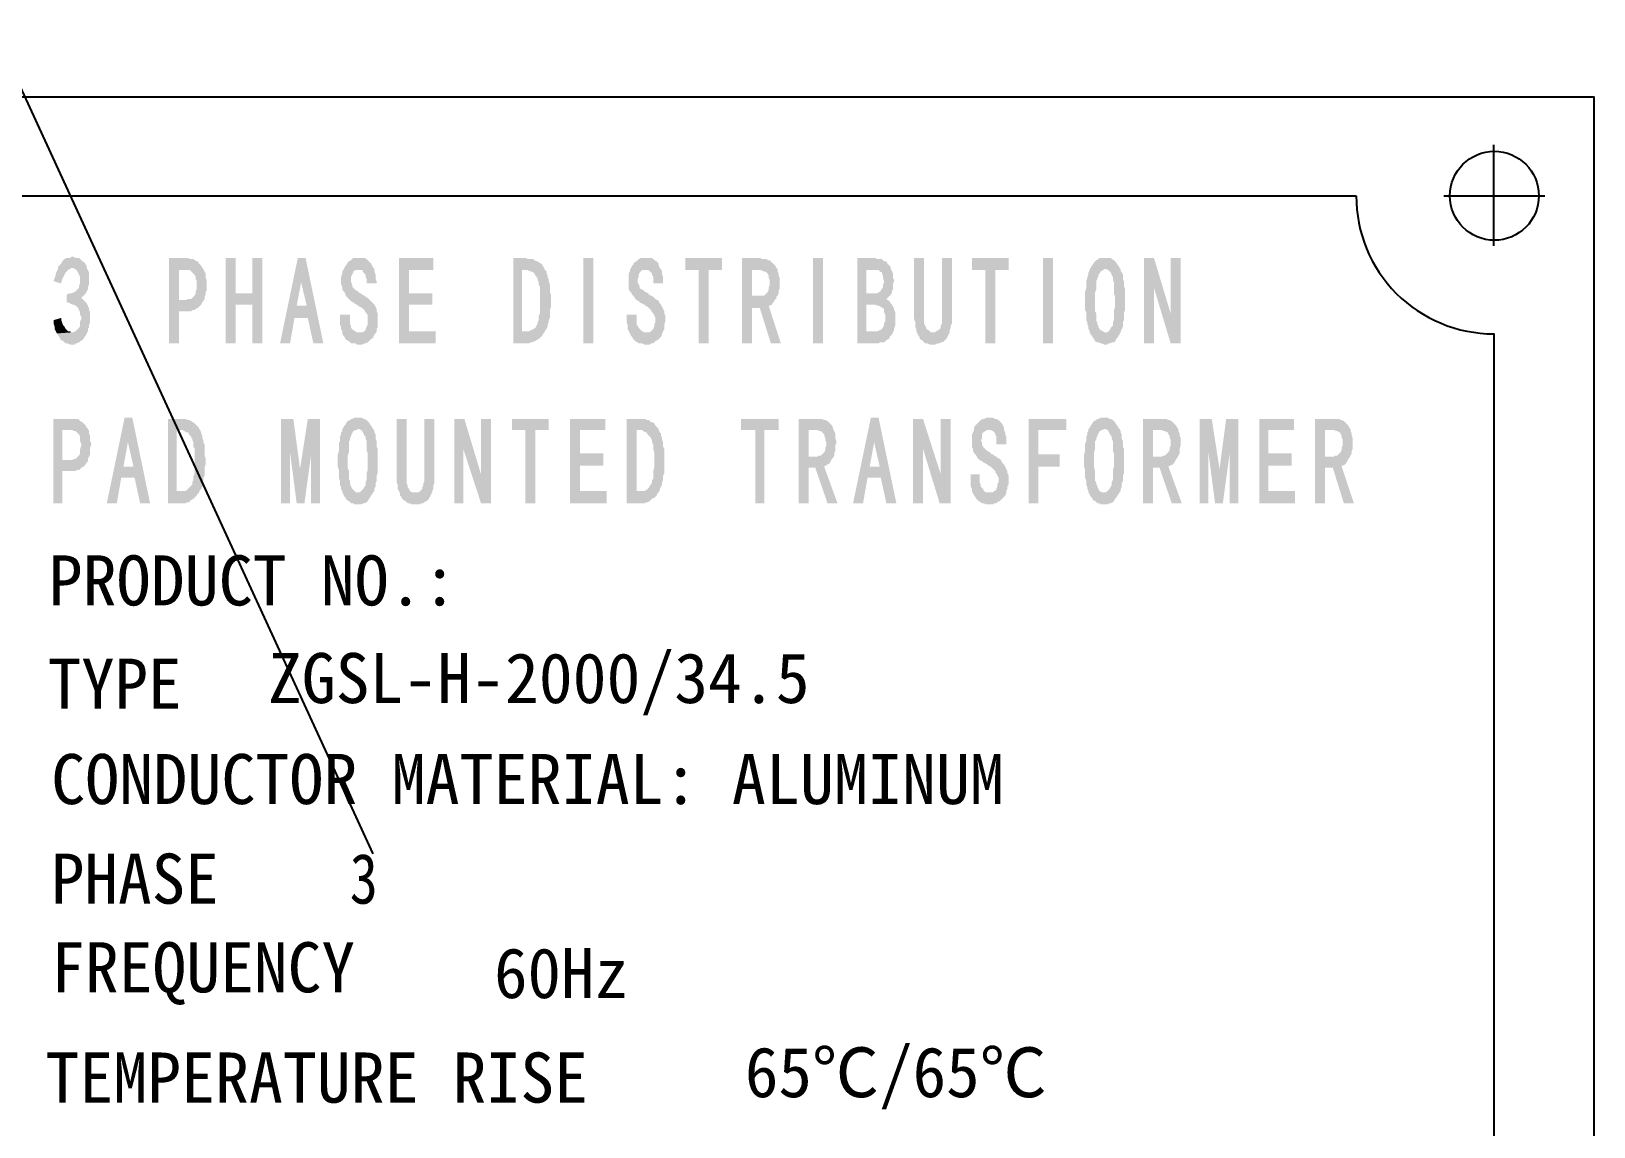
# Model space of a CAD drawing. Header units: inches. Extents: x 198356 to 209798, y -190593 to -183267.
# Drawn here: x 201103.9 to 201182.9, y -184385.1 to -184329.7 of the extents above; entities that cross this region are included whole.
import ezdxf

# ---------------------------------------------------------------- set-up
doc = ezdxf.new("R2010")
doc.units = ezdxf.units.IN
doc.header["$LTSCALE"] = 13
doc.linetypes.add('CENTER', pattern=[50.8, 31.75, -6.35, 6.35, -6.35])
doc.layers.get('0').update_dxf_attribs({"color": 1, "linetype": 'CENTER'})
for name, color, linetype in [('2', 3, 'Continuous'), ('7标注层', 4, 'Continuous'), ('PDF_Geometry', 7, 'Continuous')]:
    doc.layers.add(name, color=color, linetype=linetype)
doc.styles.add('PDF FangSong', font='simfang.ttf')

msp = doc.modelspace()

# ---------------------------------------------------------------- hatches: boundary and pattern name
at = {"layer": '2', "linetype": 'Continuous', "transparency": 33554559}
for points in [[(201105.921, -184341.073), (201105.865, -184341.13), (201105.753, -184341.13), (201105.697, -184341.13), (201105.584, -184341.186), (201105.528, -184341.242), (201105.472, -184341.298), (201105.416, -184341.41), (201105.36, -184341.467), (201105.303, -184341.523), (201105.247, -184341.579), (201105.247, -184341.691), (201105.191, -184341.804), (201105.135, -184341.916), (201105.135, -184342.028), (201105.079, -184342.141), (201105.023, -184342.309), (201105.416, -184342.421), (201105.416, -184342.365), (201105.472, -184342.197), (201105.528, -184342.084), (201105.584, -184341.972), (201105.64, -184341.86), (201105.697, -184341.804), (201105.753, -184341.747), (201105.809, -184341.691), (201105.865, -184341.691), (201105.921, -184341.635), (201106.708, -184341.635), (201106.708, -184341.523), (201106.651, -184341.467), (201106.595, -184341.354), (201106.483, -184341.298), (201106.427, -184341.242), (201106.371, -184341.186), (201106.314, -184341.13), (201106.202, -184341.13), (201106.146, -184341.13), (201106.034, -184341.073)], [(201106.707, -184341.635), (201105.921, -184341.635), (201106.033, -184341.635), (201106.09, -184341.691), (201106.202, -184341.747), (201106.258, -184341.86), (201106.314, -184341.972), (201106.37, -184342.084), (201106.37, -184342.197), (201106.37, -184342.309), (201106.37, -184342.421), (201106.314, -184342.534), (201106.314, -184342.646), (201106.258, -184342.702), (201106.202, -184342.758), (201106.146, -184342.815), (201106.09, -184342.871), (201106.033, -184342.871), (201105.921, -184342.927), (201105.809, -184342.927), (201105.696, -184342.983), (201105.696, -184343.376), (201105.753, -184343.376), (201105.865, -184343.432), (201105.977, -184343.489), (201106.033, -184343.489), (201106.146, -184343.545), (201106.202, -184343.601), (201106.258, -184343.657), (201106.314, -184343.769), (201106.37, -184343.882), (201106.37, -184343.994), (201106.427, -184344.106), (201106.427, -184344.219), (201106.37, -184344.331), (201106.37, -184344.443), (201106.37, -184344.556), (201106.314, -184344.668), (201106.258, -184344.724), (201106.202, -184344.78), (201106.146, -184344.837), (201106.033, -184344.893), (201105.977, -184344.893), (201105.191, -184344.949), (201105.247, -184345.005), (201105.303, -184345.117), (201105.359, -184345.174), (201105.359, -184345.23), (201105.416, -184345.286), (201105.528, -184345.342), (201105.584, -184345.398), (201105.64, -184345.454), (201105.753, -184345.454), (201105.865, -184345.511), (201105.921, -184345.511), (201105.977, -184345.511), (201106.09, -184345.511), (201106.146, -184345.454), (201106.202, -184345.454), (201106.314, -184345.398), (201106.37, -184345.342), (201106.483, -184345.286), (201106.539, -184345.23), (201106.595, -184345.117), (201106.651, -184345.061), (201106.707, -184344.949), (201106.764, -184344.837), (201106.764, -184344.724), (201106.82, -184344.612), (201106.82, -184344.5), (201106.876, -184344.387), (201106.876, -184344.275), (201106.876, -184344.163), (201106.876, -184343.994), (201106.876, -184343.882), (201106.82, -184343.769), (201106.82, -184343.657), (201106.764, -184343.601), (201106.764, -184343.545), (201106.707, -184343.432), (201106.595, -184343.32), (201106.539, -184343.264), (201106.483, -184343.208), (201106.427, -184343.152), (201106.539, -184343.039), (201106.595, -184342.983), (201106.651, -184342.927), (201106.707, -184342.815), (201106.764, -184342.702), (201106.764, -184342.59), (201106.82, -184342.478), (201106.82, -184342.365), (201106.82, -184342.253), (201106.82, -184342.084), (201106.82, -184341.972), (201106.82, -184341.86), (201106.764, -184341.747)], [(201111.819, -184341.13), (201110.864, -184341.13), (201110.864, -184345.454), (201111.369, -184345.454), (201111.369, -184343.826), (201111.819, -184343.826), (201111.875, -184343.826), (201111.987, -184343.826), (201112.043, -184343.769), (201112.156, -184343.769), (201112.212, -184343.713), (201112.324, -184343.657), (201112.38, -184343.601), (201112.437, -184343.545), (201112.493, -184343.489), (201112.549, -184343.376), (201112.605, -184343.32), (201111.369, -184343.264), (201111.369, -184341.747), (201111.706, -184341.747), (201112.605, -184341.691), (201112.549, -184341.635), (201112.493, -184341.523), (201112.437, -184341.467), (201112.38, -184341.41), (201112.324, -184341.298), (201112.268, -184341.298), (201112.156, -184341.242), (201112.1, -184341.186), (201111.987, -184341.186), (201111.931, -184341.186)], [(201112.605, -184341.691), (201111.706, -184341.747), (201111.819, -184341.747), (201111.931, -184341.747), (201111.987, -184341.804), (201112.043, -184341.86), (201112.1, -184341.916), (201112.156, -184341.972), (201112.212, -184342.084), (201112.212, -184342.197), (201112.268, -184342.309), (201112.268, -184342.478), (201112.268, -184342.534), (201112.268, -184342.702), (201112.212, -184342.815), (201112.212, -184342.927), (201112.156, -184343.039), (201112.1, -184343.095), (201112.043, -184343.152), (201111.987, -184343.208), (201111.931, -184343.208), (201111.819, -184343.208), (201111.706, -184343.264), (201111.369, -184343.264), (201112.605, -184343.32), (201112.661, -184343.208), (201112.661, -184343.095), (201112.717, -184342.983), (201112.717, -184342.871), (201112.774, -184342.758), (201112.774, -184342.59), (201112.774, -184342.478), (201112.774, -184342.421), (201112.774, -184342.253), (201112.717, -184342.141), (201112.717, -184342.028), (201112.717, -184341.916), (201112.661, -184341.804)], [(201114.234, -184341.13), (201113.728, -184341.13), (201113.728, -184345.454), (201114.234, -184345.454), (201114.234, -184343.489), (201115.076, -184343.489), (201114.234, -184342.927)], [(201115.582, -184341.13), (201115.076, -184341.13), (201115.076, -184342.927), (201114.234, -184342.927), (201115.076, -184343.489), (201115.076, -184345.454), (201115.582, -184345.454)], [(201117.772, -184341.13), (201117.379, -184341.13), (201116.481, -184345.454), (201116.986, -184345.454), (201117.211, -184344.163), (201117.885, -184344.163), (201117.323, -184343.545), (201117.548, -184342.365)], [(201117.772, -184341.13), (201117.548, -184342.365), (201117.829, -184343.545), (201117.323, -184343.545), (201117.885, -184344.163), (201118.166, -184345.454), (201118.671, -184345.454)], [(201119.682, -184341.747), (201119.626, -184341.804), (201119.626, -184341.916), (201119.57, -184342.084), (201119.57, -184342.197), (201119.57, -184342.309), (201119.57, -184342.478), (201119.626, -184342.59), (201119.626, -184342.702), (201119.682, -184342.815), (201119.738, -184342.871), (201119.794, -184342.983), (201119.794, -184343.039), (201119.85, -184343.095), (201119.963, -184343.208), (201120.019, -184343.264), (201120.075, -184343.32), (201120.187, -184343.376), (201120.244, -184343.432), (201120.356, -184343.489), (201120.412, -184343.545), (201120.524, -184343.601), (201120.637, -184343.657), (201120.693, -184343.713), (201120.749, -184343.769), (201120.805, -184343.882), (201120.861, -184343.938), (201120.918, -184344.05), (201120.918, -184344.163), (201120.918, -184344.275), (201120.918, -184344.387), (201120.918, -184344.5), (201120.861, -184344.612), (201120.805, -184344.724), (201120.805, -184344.78), (201120.749, -184344.837), (201120.637, -184344.893), (201120.581, -184344.893), (201120.468, -184344.893), (201121.311, -184344.949), (201121.367, -184344.837), (201121.367, -184344.724), (201121.423, -184344.612), (201121.423, -184344.5), (201121.423, -184344.331), (201121.423, -184344.219), (201121.423, -184344.163), (201121.423, -184344.05), (201121.423, -184343.938), (201121.367, -184343.826), (201121.367, -184343.713), (201121.311, -184343.601), (201121.255, -184343.489), (201121.198, -184343.432), (201121.086, -184343.32), (201121.03, -184343.264), (201120.974, -184343.208), (201120.918, -184343.152), (201120.805, -184343.095), (201120.749, -184343.039), (201120.637, -184342.983), (201120.581, -184342.927), (201120.468, -184342.871), (201120.412, -184342.815), (201120.3, -184342.758), (201120.244, -184342.702), (201120.187, -184342.646), (201120.131, -184342.59), (201120.131, -184342.478), (201120.075, -184342.365), (201120.075, -184342.253), (201120.075, -184342.197), (201120.075, -184342.084), (201120.131, -184341.972), (201120.187, -184341.86), (201120.187, -184341.804), (201120.3, -184341.747), (201120.356, -184341.747), (201120.468, -184341.747)], [(201120.468, -184341.13), (201120.356, -184341.13), (201120.3, -184341.13), (201120.187, -184341.13), (201120.131, -184341.186), (201120.075, -184341.242), (201119.963, -184341.298), (201119.907, -184341.354), (201119.85, -184341.467), (201119.794, -184341.523), (201119.738, -184341.635), (201119.682, -184341.747), (201120.468, -184341.747), (201120.581, -184341.747), (201120.637, -184341.747), (201120.693, -184341.86), (201120.749, -184341.916), (201120.805, -184341.972), (201120.805, -184342.084), (201120.861, -184342.197), (201120.861, -184342.309), (201120.861, -184342.421), (201121.367, -184342.421), (201121.367, -184342.309), (201121.311, -184342.197), (201121.311, -184342.084), (201121.311, -184341.972), (201121.255, -184341.804), (201121.255, -184341.691), (201121.198, -184341.635), (201121.142, -184341.523), (201121.086, -184341.41), (201121.03, -184341.354), (201120.974, -184341.298), (201120.918, -184341.242), (201120.861, -184341.186), (201120.749, -184341.13), (201120.637, -184341.13), (201120.581, -184341.13)], [(201124.231, -184341.13), (201122.49, -184341.13), (201122.49, -184345.454), (201124.344, -184345.454), (201124.344, -184344.837), (201122.996, -184344.837), (201122.996, -184343.489), (201124.175, -184343.489), (201124.175, -184342.927), (201122.996, -184342.927), (201122.996, -184341.747), (201124.231, -184341.747)], [(201128.893, -184341.13), (201128.275, -184341.13), (201128.275, -184345.454), (201128.893, -184345.454), (201128.949, -184345.454), (201129.062, -184345.454), (201129.174, -184345.398), (201129.23, -184345.398), (201129.343, -184345.342), (201129.399, -184345.342), (201129.455, -184345.286), (201129.567, -184345.23), (201129.623, -184345.174), (201129.68, -184345.117), (201129.736, -184345.061), (201129.792, -184344.949), (201129.848, -184344.949), (201129.848, -184344.893), (201128.725, -184344.837), (201128.725, -184341.747), (201128.893, -184341.747), (201129.904, -184341.747), (201129.848, -184341.691), (201129.848, -184341.635), (201129.792, -184341.579), (201129.736, -184341.467), (201129.68, -184341.41), (201129.567, -184341.354), (201129.511, -184341.298), (201129.455, -184341.298), (201129.343, -184341.242), (201129.286, -184341.186), (201129.174, -184341.186), (201129.062, -184341.186), (201129.006, -184341.186)], [(201129.904, -184341.747), (201128.893, -184341.747), (201128.95, -184341.747), (201129.006, -184341.747), (201129.118, -184341.804), (201129.174, -184341.804), (201129.287, -184341.86), (201129.343, -184341.916), (201129.399, -184342.028), (201129.455, -184342.084), (201129.511, -184342.197), (201129.511, -184342.253), (201129.567, -184342.365), (201129.567, -184342.478), (201129.624, -184342.59), (201129.624, -184342.702), (201129.624, -184342.871), (201129.624, -184342.983), (201129.624, -184343.152), (201129.624, -184343.32), (201129.624, -184343.376), (201129.624, -184343.489), (201129.624, -184343.657), (201129.624, -184343.826), (201129.624, -184343.938), (201129.567, -184344.05), (201129.567, -184344.163), (201129.567, -184344.275), (201129.511, -184344.387), (201129.511, -184344.443), (201129.455, -184344.556), (201129.399, -184344.668), (201129.287, -184344.724), (201129.23, -184344.78), (201129.174, -184344.78), (201129.062, -184344.837), (201129.006, -184344.837), (201128.893, -184344.837), (201128.725, -184344.837), (201129.848, -184344.893), (201129.904, -184344.78), (201129.961, -184344.724), (201130.017, -184344.612), (201130.017, -184344.5), (201130.073, -184344.387), (201130.073, -184344.275), (201130.129, -184344.163), (201130.129, -184344.05), (201130.129, -184343.882), (201130.129, -184343.769), (201130.185, -184343.601), (201130.185, -184343.489), (201130.185, -184343.32), (201130.185, -184343.152), (201130.185, -184342.983), (201130.129, -184342.871), (201130.129, -184342.702), (201130.129, -184342.59), (201130.129, -184342.478), (201130.073, -184342.309), (201130.073, -184342.197), (201130.017, -184342.141), (201130.017, -184342.028), (201129.961, -184341.916), (201129.961, -184341.804)], [(201132.32, -184345.454), (201131.814, -184345.454), (201131.814, -184341.13), (201132.32, -184341.13)], [(201134.173, -184341.747), (201134.173, -184341.804), (201134.117, -184341.916), (201134.117, -184342.084), (201134.117, -184342.197), (201134.117, -184342.309), (201134.117, -184342.478), (201134.117, -184342.59), (201134.117, -184342.702), (201134.173, -184342.815), (201134.229, -184342.871), (201134.285, -184342.983), (201134.341, -184343.039), (201134.398, -184343.095), (201134.454, -184343.208), (201134.51, -184343.264), (201134.622, -184343.32), (201134.678, -184343.376), (201134.791, -184343.432), (201134.903, -184343.489), (201134.959, -184343.545), (201135.072, -184343.601), (201135.128, -184343.657), (201135.184, -184343.713), (201135.24, -184343.769), (201135.296, -184343.882), (201135.352, -184343.938), (201135.409, -184344.05), (201135.465, -184344.163), (201135.465, -184344.275), (201135.465, -184344.387), (201135.409, -184344.5), (201135.409, -184344.612), (201135.352, -184344.724), (201135.296, -184344.78), (201135.24, -184344.837), (201135.184, -184344.893), (201135.072, -184344.893), (201134.959, -184344.893), (201135.802, -184344.949), (201135.858, -184344.837), (201135.914, -184344.724), (201135.914, -184344.612), (201135.914, -184344.5), (201135.97, -184344.331), (201135.97, -184344.219), (201135.97, -184344.163), (201135.97, -184344.05), (201135.914, -184343.938), (201135.914, -184343.826), (201135.858, -184343.713), (201135.802, -184343.601), (201135.746, -184343.489), (201135.689, -184343.432), (201135.633, -184343.32), (201135.577, -184343.264), (201135.465, -184343.208), (201135.409, -184343.152), (201135.352, -184343.095), (201135.24, -184343.039), (201135.128, -184342.983), (201135.128, -184342.927), (201135.015, -184342.871), (201134.903, -184342.815), (201134.847, -184342.758), (201134.735, -184342.702), (201134.678, -184342.646), (201134.678, -184342.59), (201134.622, -184342.478), (201134.566, -184342.365), (201134.566, -184342.253), (201134.566, -184342.197), (201134.622, -184342.084), (201134.622, -184341.972), (201134.678, -184341.86), (201134.735, -184341.804), (201134.791, -184341.747), (201134.903, -184341.747), (201134.959, -184341.747)], [(201134.959, -184341.13), (201134.903, -184341.13), (201134.791, -184341.13), (201134.735, -184341.13), (201134.622, -184341.186), (201134.566, -184341.242), (201134.51, -184341.298), (201134.398, -184341.354), (201134.342, -184341.467), (201134.285, -184341.523), (201134.229, -184341.635), (201134.173, -184341.747), (201134.959, -184341.747), (201135.072, -184341.747), (201135.128, -184341.747), (201135.24, -184341.86), (201135.296, -184341.916), (201135.296, -184341.972), (201135.353, -184342.084), (201135.353, -184342.197), (201135.353, -184342.309), (201135.353, -184342.421), (201135.858, -184342.421), (201135.858, -184342.309), (201135.858, -184342.197), (201135.858, -184342.084), (201135.802, -184341.972), (201135.802, -184341.804), (201135.746, -184341.691), (201135.69, -184341.635), (201135.633, -184341.523), (201135.633, -184341.41), (201135.577, -184341.354), (201135.521, -184341.298), (201135.409, -184341.242), (201135.353, -184341.186), (201135.296, -184341.13), (201135.184, -184341.13), (201135.072, -184341.13)], [(201138.835, -184341.13), (201136.981, -184341.13), (201136.981, -184341.747), (201137.655, -184341.747), (201137.655, -184345.454), (201138.161, -184345.454), (201138.161, -184341.747), (201138.835, -184341.747)], [(201140.744, -184341.13), (201139.846, -184341.13), (201139.846, -184345.454), (201140.351, -184345.454), (201140.351, -184343.657), (201140.744, -184343.657), (201141.194, -184343.545), (201141.25, -184343.545), (201141.362, -184343.489), (201141.418, -184343.376), (201141.475, -184343.32), (201141.531, -184343.208), (201141.587, -184343.208), (201141.587, -184343.095), (201140.351, -184343.039), (201140.351, -184341.747), (201140.688, -184341.747), (201141.643, -184341.691), (201141.587, -184341.635), (201141.531, -184341.523), (201141.475, -184341.467), (201141.418, -184341.41), (201141.362, -184341.354), (201141.306, -184341.298), (201141.25, -184341.242), (201141.138, -184341.242), (201141.081, -184341.186), (201140.969, -184341.186), (201140.857, -184341.186)], [(201141.643, -184341.691), (201140.688, -184341.747), (201140.745, -184341.747), (201140.801, -184341.747), (201140.913, -184341.804), (201140.969, -184341.804), (201141.082, -184341.86), (201141.138, -184341.916), (201141.194, -184342.028), (201141.194, -184342.141), (201141.25, -184342.253), (201141.25, -184342.421), (201141.25, -184342.478), (201141.194, -184342.646), (201141.194, -184342.758), (201141.138, -184342.871), (201141.082, -184342.927), (201141.025, -184342.983), (201140.969, -184343.039), (201140.857, -184343.039), (201140.801, -184343.039), (201140.351, -184343.039), (201141.587, -184343.095), (201141.643, -184343.039), (201141.699, -184342.927), (201141.699, -184342.815), (201141.756, -184342.646), (201141.756, -184342.534), (201141.756, -184342.421), (201141.756, -184342.309), (201141.756, -184342.141), (201141.699, -184342.028), (201141.699, -184341.916), (201141.643, -184341.804)], [(201143.946, -184345.454), (201143.441, -184345.454), (201143.441, -184341.13), (201143.946, -184341.13)], [(201146.586, -184341.13), (201145.687, -184341.13), (201145.687, -184345.454), (201146.586, -184345.454), (201146.642, -184345.454), (201146.754, -184345.454), (201146.81, -184345.398), (201146.923, -184345.398), (201147.035, -184345.398), (201147.091, -184345.342), (201147.147, -184345.286), (201147.26, -184345.23), (201147.316, -184345.174), (201147.316, -184345.117), (201147.372, -184345.061), (201147.428, -184345.005), (201147.484, -184344.893), (201146.136, -184344.837), (201146.136, -184343.489), (201146.586, -184343.489), (201147.428, -184343.489), (201147.372, -184343.432), (201147.316, -184343.32), (201147.204, -184343.264), (201147.147, -184343.208), (201147.091, -184343.208), (201147.147, -184343.208), (201147.204, -184343.152), (201147.26, -184343.095), (201147.372, -184342.983), (201146.136, -184342.927), (201146.136, -184341.747), (201146.642, -184341.747), (201147.372, -184341.691), (201147.372, -184341.579), (201147.316, -184341.523), (201147.26, -184341.467), (201147.204, -184341.41), (201147.147, -184341.298), (201147.035, -184341.298), (201146.979, -184341.242), (201146.923, -184341.186), (201146.81, -184341.186), (201146.698, -184341.186)], [(201147.372, -184341.691), (201146.642, -184341.747), (201146.754, -184341.747), (201146.81, -184341.804), (201146.923, -184341.86), (201146.923, -184341.916), (201146.979, -184342.028), (201146.979, -184342.141), (201147.035, -184342.309), (201147.035, -184342.365), (201146.979, -184342.478), (201146.979, -184342.59), (201146.923, -184342.702), (201146.867, -184342.758), (201146.867, -184342.815), (201146.754, -184342.871), (201146.698, -184342.927), (201146.586, -184342.927), (201146.136, -184342.927), (201147.372, -184342.983), (201147.428, -184342.871), (201147.428, -184342.815), (201147.484, -184342.702), (201147.484, -184342.59), (201147.484, -184342.421), (201147.541, -184342.309), (201147.541, -184342.253), (201147.484, -184342.141), (201147.484, -184342.028), (201147.484, -184341.916), (201147.428, -184341.804)], [(201149.057, -184341.13), (201148.552, -184341.13), (201148.552, -184344.163), (201148.552, -184344.219), (201148.608, -184344.387), (201148.608, -184344.5), (201148.608, -184344.612), (201148.664, -184344.724), (201148.664, -184344.837), (201148.72, -184344.949), (201148.776, -184345.061), (201148.776, -184345.117), (201148.833, -184345.117), (201148.833, -184345.23), (201148.945, -184345.286), (201149.001, -184345.342), (201149.057, -184345.398), (201149.113, -184345.454), (201149.226, -184345.454), (201149.338, -184345.511), (201149.394, -184345.511), (201149.507, -184345.511), (201149.619, -184345.511), (201149.731, -184345.454), (201149.844, -184345.454), (201149.9, -184345.398), (201149.956, -184345.398), (201150.068, -184345.342), (201150.124, -184345.286), (201150.181, -184345.23), (201150.237, -184345.117), (201150.293, -184345.005), (201150.349, -184344.893), (201149.507, -184344.893), (201149.394, -184344.893), (201149.338, -184344.837), (201149.282, -184344.78), (201149.17, -184344.724), (201149.17, -184344.668), (201149.113, -184344.556), (201149.057, -184344.443), (201149.057, -184344.331), (201149.057, -184344.163)], [(201150.461, -184341.13), (201149.956, -184341.13), (201149.956, -184344.163), (201149.956, -184344.331), (201149.956, -184344.443), (201149.9, -184344.556), (201149.9, -184344.668), (201149.844, -184344.724), (201149.787, -184344.78), (201149.675, -184344.837), (201149.619, -184344.893), (201149.507, -184344.893), (201150.349, -184344.893), (201150.349, -184344.78), (201150.405, -184344.668), (201150.405, -184344.556), (201150.461, -184344.443), (201150.461, -184344.275), (201150.461, -184344.163)], [(201153.326, -184341.13), (201151.472, -184341.13), (201151.472, -184341.747), (201152.146, -184341.747), (201152.146, -184345.454), (201152.652, -184345.454), (201152.652, -184341.747), (201153.326, -184341.747)], [(201155.573, -184345.454), (201155.067, -184345.454), (201155.067, -184341.13), (201155.573, -184341.13)], [(201157.426, -184341.691), (201157.426, -184341.747), (201157.37, -184341.86), (201157.37, -184341.972), (201157.314, -184342.084), (201157.314, -184342.141), (201157.258, -184342.309), (201157.258, -184342.421), (201157.258, -184342.534), (201157.258, -184342.646), (201157.201, -184342.815), (201157.201, -184342.983), (201157.201, -184343.152), (201157.201, -184343.264), (201157.201, -184343.32), (201157.201, -184343.432), (201157.201, -184343.601), (201157.201, -184343.769), (201157.258, -184343.882), (201157.258, -184344.05), (201157.258, -184344.163), (201157.258, -184344.275), (201157.314, -184344.387), (201157.314, -184344.5), (201157.37, -184344.612), (201157.37, -184344.724), (201157.426, -184344.837), (201157.426, -184344.893), (201157.482, -184345.005), (201157.538, -184345.061), (201157.594, -184345.174), (201157.651, -184345.23), (201157.707, -184345.342), (201157.819, -184345.398), (201157.875, -184345.398), (201157.988, -184345.454), (201158.044, -184345.454), (201158.156, -184345.511), (201158.212, -184345.511), (201158.325, -184345.511), (201158.381, -184345.454), (201158.493, -184345.454), (201158.549, -184345.398), (201158.662, -184345.398), (201158.718, -184345.342), (201158.774, -184345.23), (201158.83, -184345.174), (201158.886, -184345.061), (201158.943, -184345.005), (201158.943, -184344.949), (201158.212, -184344.893), (201158.156, -184344.893), (201158.1, -184344.837), (201157.988, -184344.78), (201157.931, -184344.724), (201157.875, -184344.612), (201157.875, -184344.556), (201157.819, -184344.5), (201157.819, -184344.387), (201157.763, -184344.331), (201157.763, -184344.219), (201157.763, -184344.05), (201157.763, -184343.938), (201157.707, -184343.826), (201157.707, -184343.657), (201157.707, -184343.489), (201157.707, -184343.264), (201157.707, -184343.152), (201157.707, -184342.983), (201157.707, -184342.871), (201157.763, -184342.702), (201157.763, -184342.534), (201157.763, -184342.421), (201157.763, -184342.309), (201157.819, -184342.197), (201157.819, -184342.141), (201157.875, -184342.084), (201157.875, -184341.972), (201157.931, -184341.916), (201157.988, -184341.804), (201158.1, -184341.747), (201158.156, -184341.691), (201158.212, -184341.691)], [(201158.212, -184341.13), (201158.1, -184341.13), (201158.044, -184341.13), (201157.932, -184341.13), (201157.875, -184341.186), (201157.763, -184341.242), (201157.707, -184341.298), (201157.651, -184341.354), (201157.595, -184341.467), (201157.538, -184341.523), (201157.482, -184341.635), (201157.426, -184341.691), (201158.212, -184341.691), (201158.269, -184341.691), (201158.381, -184341.747), (201158.437, -184341.804), (201158.493, -184341.86), (201158.549, -184341.972), (201158.549, -184342.028), (201158.606, -184342.084), (201158.606, -184342.197), (201158.606, -184342.253), (201158.662, -184342.365), (201158.662, -184342.478), (201158.662, -184342.646), (201158.662, -184342.758), (201158.662, -184342.927), (201158.718, -184343.095), (201158.718, -184343.264), (201158.718, -184343.432), (201158.718, -184343.601), (201158.662, -184343.769), (201158.662, -184343.938), (201158.662, -184344.05), (201158.662, -184344.163), (201158.662, -184344.275), (201158.606, -184344.387), (201158.606, -184344.443), (201158.606, -184344.556), (201158.549, -184344.612), (201158.493, -184344.668), (201158.437, -184344.78), (201158.381, -184344.837), (201158.325, -184344.893), (201158.212, -184344.893), (201158.943, -184344.949), (201158.999, -184344.893), (201158.999, -184344.837), (201159.055, -184344.724), (201159.111, -184344.612), (201159.111, -184344.5), (201159.111, -184344.387), (201159.167, -184344.275), (201159.167, -184344.163), (201159.167, -184344.05), (201159.167, -184343.882), (201159.223, -184343.769), (201159.223, -184343.601), (201159.223, -184343.432), (201159.223, -184343.264), (201159.223, -184343.152), (201159.223, -184342.983), (201159.223, -184342.815), (201159.223, -184342.702), (201159.167, -184342.534), (201159.167, -184342.421), (201159.167, -184342.309), (201159.111, -184342.197), (201159.111, -184342.084), (201159.111, -184341.972), (201159.055, -184341.86), (201158.999, -184341.804), (201158.999, -184341.691), (201158.943, -184341.635), (201158.886, -184341.523), (201158.83, -184341.467), (201158.774, -184341.354), (201158.718, -184341.298), (201158.662, -184341.242), (201158.549, -184341.186), (201158.493, -184341.13), (201158.381, -184341.13), (201158.325, -184341.13)], [(201160.684, -184341.13), (201160.178, -184341.13), (201160.178, -184345.454), (201160.684, -184345.454), (201160.684, -184342.646)], [(201160.684, -184341.13), (201160.684, -184342.646), (201161.526, -184345.454), (201161.526, -184343.938)], [(201162.032, -184341.13), (201161.526, -184341.13), (201161.526, -184343.938), (201161.526, -184345.454), (201162.032, -184345.454)], [(201105.416, -184344.163), (201105.023, -184344.275), (201105.023, -184344.331), (201105.023, -184344.443), (201105.079, -184344.612), (201105.079, -184344.724), (201105.135, -184344.837), (201105.191, -184344.949), (201105.977, -184344.893), (201105.921, -184344.893), (201105.865, -184344.837), (201105.753, -184344.837), (201105.697, -184344.78), (201105.64, -184344.724), (201105.584, -184344.612), (201105.528, -184344.556), (201105.472, -184344.443), (201105.416, -184344.275)], [(201120.019, -184343.994), (201119.513, -184343.994), (201119.513, -184344.219), (201119.513, -184344.387), (201119.513, -184344.5), (201119.57, -184344.612), (201119.57, -184344.724), (201119.626, -184344.837), (201119.626, -184344.949), (201119.682, -184345.061), (201119.738, -184345.117), (201119.794, -184345.23), (201119.85, -184345.286), (201119.963, -184345.342), (201120.019, -184345.398), (201120.075, -184345.454), (201120.187, -184345.454), (201120.3, -184345.454), (201120.356, -184345.511), (201120.468, -184345.511), (201120.524, -184345.511), (201120.637, -184345.511), (201120.749, -184345.454), (201120.805, -184345.454), (201120.918, -184345.398), (201120.974, -184345.342), (201121.03, -184345.286), (201121.086, -184345.23), (201121.198, -184345.174), (201121.198, -184345.117), (201121.255, -184345.005), (201121.311, -184344.949), (201120.468, -184344.893), (201120.356, -184344.893), (201120.3, -184344.837), (201120.187, -184344.78), (201120.131, -184344.724), (201120.075, -184344.668), (201120.075, -184344.556), (201120.019, -184344.5), (201120.019, -184344.331), (201120.019, -184344.219)], [(201134.51, -184343.994), (201134.005, -184343.994), (201134.005, -184344.219), (201134.005, -184344.387), (201134.061, -184344.5), (201134.061, -184344.612), (201134.061, -184344.724), (201134.117, -184344.837), (201134.173, -184344.949), (201134.229, -184345.061), (201134.285, -184345.117), (201134.342, -184345.23), (201134.398, -184345.286), (201134.454, -184345.342), (201134.566, -184345.398), (201134.622, -184345.454), (201134.678, -184345.454), (201134.791, -184345.454), (201134.903, -184345.511), (201134.959, -184345.511), (201135.072, -184345.511), (201135.184, -184345.511), (201135.24, -184345.454), (201135.352, -184345.454), (201135.409, -184345.398), (201135.465, -184345.342), (201135.577, -184345.286), (201135.633, -184345.23), (201135.689, -184345.174), (201135.746, -184345.117), (201135.802, -184345.005), (201135.802, -184344.949), (201134.959, -184344.893), (201134.903, -184344.893), (201134.791, -184344.837), (201134.735, -184344.78), (201134.678, -184344.724), (201134.622, -184344.668), (201134.566, -184344.556), (201134.51, -184344.5), (201134.51, -184344.331), (201134.51, -184344.219)], [(201141.194, -184343.545), (201140.745, -184343.657), (201141.306, -184345.454), (201141.812, -184345.454)], [(201147.428, -184343.489), (201146.586, -184343.489), (201146.698, -184343.545), (201146.754, -184343.545), (201146.867, -184343.601), (201146.923, -184343.657), (201146.979, -184343.657), (201147.035, -184343.769), (201147.035, -184343.882), (201147.091, -184343.994), (201147.091, -184344.163), (201147.091, -184344.331), (201147.035, -184344.443), (201147.035, -184344.556), (201146.979, -184344.612), (201146.923, -184344.724), (201146.867, -184344.78), (201146.811, -184344.78), (201146.698, -184344.837), (201146.586, -184344.837), (201146.53, -184344.837), (201146.137, -184344.837), (201147.485, -184344.893), (201147.541, -184344.78), (201147.541, -184344.668), (201147.597, -184344.556), (201147.597, -184344.443), (201147.597, -184344.275), (201147.597, -184344.163), (201147.597, -184344.05), (201147.597, -184343.882), (201147.541, -184343.769), (201147.541, -184343.657), (201147.485, -184343.601)], [(201105.977, -184349.274), (201105.022, -184349.274), (201105.022, -184353.542), (201105.472, -184353.542), (201105.472, -184351.914), (201105.977, -184351.914), (201106.033, -184351.914), (201106.146, -184351.914), (201106.202, -184351.857), (201106.314, -184351.857), (201106.37, -184351.801), (201106.427, -184351.745), (201106.539, -184351.689), (201106.595, -184351.633), (201106.651, -184351.577), (201106.707, -184351.464), (201106.764, -184351.408), (201105.472, -184351.352), (201105.472, -184349.835), (201105.865, -184349.835), (201106.764, -184349.779), (201106.707, -184349.723), (201106.651, -184349.611), (201106.595, -184349.555), (201106.539, -184349.498), (201106.483, -184349.442), (201106.37, -184349.386), (201106.314, -184349.33), (201106.258, -184349.274), (201106.146, -184349.274), (201106.033, -184349.274)], [(201109.01, -184349.218), (201108.617, -184349.218), (201107.719, -184353.542), (201108.224, -184353.542), (201108.449, -184352.251), (201109.123, -184352.251), (201108.561, -184351.689), (201108.786, -184350.453)], [(201109.01, -184349.218), (201108.786, -184350.453), (201109.067, -184351.689), (201108.561, -184351.689), (201109.123, -184352.251), (201109.404, -184353.542), (201109.909, -184353.542)], [(201111.426, -184349.274), (201110.808, -184349.274), (201110.808, -184353.542), (201111.426, -184353.542), (201111.482, -184353.542), (201111.594, -184353.542), (201111.706, -184353.542), (201111.763, -184353.486), (201111.875, -184353.486), (201111.931, -184353.43), (201111.987, -184353.374), (201112.1, -184353.318), (201112.156, -184353.262), (201112.212, -184353.205), (201112.268, -184353.149), (201112.324, -184353.037), (201112.38, -184353.037), (201112.38, -184352.981), (201111.257, -184352.925), (201111.257, -184349.835), (201111.426, -184349.835), (201112.437, -184349.835), (201112.38, -184349.779), (201112.38, -184349.723), (201112.324, -184349.667), (201112.268, -184349.611), (201112.156, -184349.498), (201112.1, -184349.442), (201112.043, -184349.442), (201111.987, -184349.386), (201111.875, -184349.33), (201111.819, -184349.33), (201111.706, -184349.274), (201111.594, -184349.274), (201111.538, -184349.274)], [(201117.155, -184349.274), (201116.537, -184349.274), (201116.537, -184353.542), (201116.986, -184353.542), (201116.986, -184350.959)], [(201117.155, -184349.274), (201116.986, -184350.959), (201117.323, -184353.542), (201117.492, -184351.801)], [(201118.503, -184349.274), (201117.885, -184349.274), (201117.492, -184351.801), (201117.323, -184353.542), (201117.716, -184353.542), (201118.053, -184351.071)], [(201118.503, -184349.274), (201118.053, -184351.071), (201118.053, -184353.542), (201118.503, -184353.542)], [(201120.412, -184349.218), (201120.3, -184349.218), (201120.244, -184349.218), (201120.131, -184349.274), (201120.075, -184349.274), (201120.019, -184349.33), (201119.907, -184349.386), (201119.851, -184349.442), (201119.794, -184349.555), (201119.738, -184349.611), (201119.682, -184349.723), (201119.626, -184349.779), (201120.412, -184349.779), (201120.468, -184349.779), (201120.581, -184349.835), (201120.637, -184349.892), (201120.693, -184350.004), (201120.749, -184350.116), (201120.805, -184350.172), (201120.805, -184350.285), (201120.862, -184350.397), (201120.862, -184350.509), (201120.862, -184350.622), (201120.862, -184350.734), (201120.862, -184350.903), (201120.918, -184351.015), (201120.918, -184351.183), (201120.918, -184351.408), (201120.918, -184351.52), (201120.918, -184351.689), (201120.918, -184351.857), (201120.862, -184352.026), (201120.862, -184352.138), (201120.862, -184352.251), (201120.862, -184352.363), (201120.805, -184352.475), (201120.805, -184352.588), (201120.805, -184352.644), (201120.749, -184352.7), (201120.693, -184352.812), (201120.637, -184352.868), (201120.581, -184352.925), (201120.525, -184352.981), (201120.412, -184352.981), (201121.142, -184353.093), (201121.199, -184352.981), (201121.255, -184352.925), (201121.255, -184352.812), (201121.311, -184352.7), (201121.311, -184352.644), (201121.311, -184352.531), (201121.367, -184352.419), (201121.367, -184352.251), (201121.367, -184352.138), (201121.423, -184352.026), (201121.423, -184351.857), (201121.423, -184351.689), (201121.423, -184351.577), (201121.423, -184351.408), (201121.423, -184351.24), (201121.423, -184351.071), (201121.423, -184350.959), (201121.423, -184350.79), (201121.367, -184350.678), (201121.367, -184350.509), (201121.367, -184350.397), (201121.311, -184350.285), (201121.311, -184350.172), (201121.311, -184350.06), (201121.255, -184349.948), (201121.255, -184349.892), (201121.199, -184349.779), (201121.142, -184349.723), (201121.086, -184349.611), (201121.03, -184349.555), (201120.974, -184349.442), (201120.918, -184349.386), (201120.862, -184349.33), (201120.749, -184349.274), (201120.693, -184349.274), (201120.637, -184349.218), (201120.525, -184349.218)], [(201122.884, -184349.274), (201122.378, -184349.274), (201122.378, -184352.251), (201122.378, -184352.307), (201122.378, -184352.475), (201122.434, -184352.588), (201122.434, -184352.7), (201122.434, -184352.812), (201122.49, -184352.925), (201122.547, -184353.037), (201122.547, -184353.149), (201122.603, -184353.205), (201122.659, -184353.318), (201122.715, -184353.374), (201122.827, -184353.43), (201122.884, -184353.486), (201122.94, -184353.542), (201123.052, -184353.542), (201123.108, -184353.599), (201123.221, -184353.599), (201123.333, -184353.599), (201123.445, -184353.599), (201123.558, -184353.599), (201123.614, -184353.542), (201123.726, -184353.542), (201123.782, -184353.486), (201123.895, -184353.43), (201123.951, -184353.374), (201124.007, -184353.318), (201124.063, -184353.205), (201124.119, -184353.093), (201124.175, -184352.981), (201123.333, -184352.981), (201123.221, -184352.981), (201123.164, -184352.981), (201123.052, -184352.925), (201122.996, -184352.812), (201122.94, -184352.756), (201122.94, -184352.644), (201122.884, -184352.531), (201122.884, -184352.419), (201122.884, -184352.251)], [(201124.288, -184349.274), (201123.782, -184349.274), (201123.782, -184352.251), (201123.782, -184352.419), (201123.726, -184352.531), (201123.726, -184352.644), (201123.67, -184352.756), (201123.67, -184352.812), (201123.558, -184352.925), (201123.501, -184352.981), (201123.445, -184352.981), (201123.333, -184352.981), (201124.175, -184352.981), (201124.175, -184352.925), (201124.232, -184352.812), (201124.232, -184352.644), (201124.288, -184352.531), (201124.288, -184352.419), (201124.288, -184352.251)], [(201125.804, -184349.274), (201125.299, -184349.274), (201125.299, -184353.542), (201125.748, -184353.542), (201125.748, -184350.79)], [(201125.804, -184349.274), (201125.748, -184350.79), (201126.647, -184353.542), (201126.647, -184352.082)], [(201127.152, -184349.274), (201126.647, -184349.274), (201126.647, -184352.082), (201126.647, -184353.542), (201127.152, -184353.542)], [(201130.073, -184349.274), (201128.219, -184349.274), (201128.219, -184349.835), (201128.893, -184349.835), (201128.893, -184353.542), (201129.399, -184353.542), (201129.399, -184349.835), (201130.073, -184349.835)], [(201132.937, -184349.274), (201131.14, -184349.274), (201131.14, -184353.542), (201132.994, -184353.542), (201132.994, -184352.925), (201131.646, -184352.925), (201131.646, -184351.633), (201132.825, -184351.633), (201132.825, -184351.015), (201131.646, -184351.015), (201131.646, -184349.835), (201132.937, -184349.835)], [(201134.622, -184349.274), (201134.005, -184349.274), (201134.005, -184353.542), (201134.622, -184353.542), (201134.735, -184353.542), (201134.791, -184353.542), (201134.903, -184353.542), (201135.016, -184353.486), (201135.072, -184353.486), (201135.184, -184353.43), (201135.24, -184353.374), (201135.296, -184353.318), (201135.409, -184353.262), (201135.465, -184353.205), (201135.521, -184353.149), (201135.577, -184353.037), (201135.633, -184352.981), (201134.51, -184352.925), (201134.51, -184349.835), (201134.622, -184349.835), (201135.633, -184349.835), (201135.633, -184349.779), (201135.577, -184349.723), (201135.521, -184349.667), (201135.465, -184349.611), (201135.409, -184349.498), (201135.353, -184349.442), (201135.24, -184349.442), (201135.184, -184349.386), (201135.128, -184349.33), (201135.016, -184349.33), (201134.959, -184349.274), (201134.847, -184349.274), (201134.735, -184349.274)], [(201141.699, -184349.274), (201139.79, -184349.274), (201139.79, -184349.835), (201140.52, -184349.835), (201140.52, -184353.542), (201140.969, -184353.542), (201140.969, -184349.835), (201141.699, -184349.835)], [(201143.609, -184349.274), (201142.71, -184349.274), (201142.71, -184353.542), (201143.216, -184353.542), (201143.216, -184351.745), (201143.553, -184351.745), (201144.002, -184351.689), (201144.058, -184351.633), (201144.115, -184351.633), (201144.171, -184351.577), (201144.283, -184351.52), (201144.339, -184351.408), (201144.395, -184351.296), (201144.452, -184351.24), (201143.216, -184351.183), (201143.216, -184349.835), (201143.553, -184349.835), (201144.452, -184349.779), (201144.452, -184349.723), (201144.395, -184349.611), (201144.339, -184349.555), (201144.283, -184349.498), (201144.227, -184349.442), (201144.171, -184349.386), (201144.058, -184349.33), (201144.002, -184349.33), (201143.89, -184349.274), (201143.834, -184349.274), (201143.721, -184349.274)], [(201146.754, -184349.218), (201146.361, -184349.218), (201145.463, -184353.542), (201145.968, -184353.542), (201146.193, -184352.251), (201146.867, -184352.251), (201146.305, -184351.689), (201146.53, -184350.453)], [(201146.754, -184349.218), (201146.53, -184350.453), (201146.81, -184351.689), (201146.305, -184351.689), (201146.867, -184352.251), (201147.148, -184353.542), (201147.653, -184353.542)], [(201149.001, -184349.274), (201148.496, -184349.274), (201148.496, -184353.542), (201149.001, -184353.542), (201149.001, -184350.79)], [(201149.001, -184349.274), (201149.001, -184350.79), (201149.844, -184353.542), (201149.9, -184352.082)], [(201150.405, -184349.274), (201149.9, -184349.274), (201149.9, -184352.082), (201149.844, -184353.542), (201150.405, -184353.542)], [(201152.371, -184349.218), (201152.259, -184349.218), (201152.203, -184349.218), (201152.09, -184349.274), (201152.034, -184349.274), (201151.922, -184349.33), (201151.866, -184349.386), (201151.809, -184349.442), (201151.697, -184349.555), (201151.641, -184349.611), (201151.585, -184349.723), (201151.585, -184349.835), (201152.371, -184349.835), (201152.427, -184349.835), (201152.54, -184349.892), (201152.596, -184349.948), (201152.652, -184350.004), (201152.652, -184350.06), (201152.708, -184350.172), (201152.708, -184350.285), (201152.708, -184350.397), (201152.708, -184350.566), (201153.214, -184350.566), (201153.214, -184350.509), (201153.214, -184350.397), (201153.214, -184350.285), (201153.214, -184350.172), (201153.157, -184350.06), (201153.157, -184349.948), (201153.101, -184349.835), (201153.101, -184349.723), (201153.045, -184349.611), (201152.989, -184349.498), (201152.933, -184349.442), (201152.877, -184349.386), (201152.82, -184349.33), (201152.708, -184349.274), (201152.652, -184349.274), (201152.54, -184349.218), (201152.427, -184349.218)], [(201156.247, -184349.274), (201154.337, -184349.274), (201154.337, -184353.542), (201154.842, -184353.542), (201154.842, -184351.689), (201155.91, -184351.689), (201155.91, -184351.071), (201154.842, -184351.071), (201154.842, -184349.835), (201156.247, -184349.835)], [(201158.156, -184349.218), (201158.044, -184349.218), (201157.988, -184349.218), (201157.875, -184349.274), (201157.819, -184349.274), (201157.763, -184349.33), (201157.651, -184349.386), (201157.595, -184349.442), (201157.538, -184349.555), (201157.482, -184349.611), (201157.426, -184349.723), (201157.37, -184349.779), (201158.156, -184349.779), (201158.212, -184349.779), (201158.325, -184349.835), (201158.381, -184349.892), (201158.437, -184350.004), (201158.493, -184350.116), (201158.549, -184350.172), (201158.549, -184350.285), (201158.606, -184350.397), (201158.606, -184350.509), (201158.606, -184350.622), (201158.606, -184350.734), (201158.606, -184350.903), (201158.662, -184351.015), (201158.662, -184351.183), (201158.662, -184351.408), (201158.662, -184351.52), (201158.662, -184351.689), (201158.606, -184351.857), (201158.606, -184352.026), (201158.606, -184352.138), (201158.606, -184352.251), (201158.606, -184352.363), (201158.549, -184352.475), (201158.549, -184352.588), (201158.549, -184352.644), (201158.493, -184352.7), (201158.437, -184352.812), (201158.381, -184352.868), (201158.325, -184352.925), (201158.269, -184352.981), (201158.156, -184352.981), (201158.886, -184353.093), (201158.943, -184352.981), (201158.999, -184352.925), (201158.999, -184352.812), (201159.055, -184352.7), (201159.055, -184352.644), (201159.055, -184352.531), (201159.111, -184352.419), (201159.111, -184352.251), (201159.111, -184352.138), (201159.167, -184352.026), (201159.167, -184351.857), (201159.167, -184351.689), (201159.167, -184351.577), (201159.167, -184351.408), (201159.167, -184351.24), (201159.167, -184351.071), (201159.167, -184350.959), (201159.167, -184350.79), (201159.111, -184350.678), (201159.111, -184350.509), (201159.111, -184350.397), (201159.055, -184350.285), (201159.055, -184350.172), (201159.055, -184350.06), (201158.999, -184349.948), (201158.999, -184349.892), (201158.943, -184349.779), (201158.886, -184349.723), (201158.83, -184349.611), (201158.774, -184349.555), (201158.718, -184349.442), (201158.662, -184349.386), (201158.606, -184349.33), (201158.493, -184349.274), (201158.437, -184349.274), (201158.381, -184349.218), (201158.269, -184349.218)], [(201161.021, -184349.274), (201160.122, -184349.274), (201160.122, -184353.542), (201160.628, -184353.542), (201160.628, -184351.745), (201160.965, -184351.745), (201161.414, -184351.689), (201161.47, -184351.633), (201161.526, -184351.633), (201161.639, -184351.577), (201161.695, -184351.52), (201161.751, -184351.408), (201161.807, -184351.296), (201161.863, -184351.24), (201160.628, -184351.183), (201160.628, -184349.835), (201160.965, -184349.835), (201161.919, -184349.779), (201161.863, -184349.723), (201161.807, -184349.611), (201161.751, -184349.555), (201161.695, -184349.498), (201161.639, -184349.442), (201161.582, -184349.386), (201161.47, -184349.33), (201161.414, -184349.33), (201161.302, -184349.274), (201161.245, -184349.274), (201161.133, -184349.274)], [(201163.604, -184349.274), (201162.987, -184349.274), (201162.987, -184353.542), (201163.436, -184353.542), (201163.436, -184350.959)], [(201163.604, -184349.274), (201163.436, -184350.959), (201163.773, -184353.542), (201163.998, -184351.801)], [(201164.952, -184349.274), (201164.335, -184349.274), (201163.998, -184351.801), (201163.773, -184353.542), (201164.166, -184353.542), (201164.503, -184351.071)], [(201164.952, -184349.274), (201164.503, -184351.071), (201164.503, -184353.542), (201164.952, -184353.542)], [(201167.761, -184349.274), (201166.019, -184349.274), (201166.019, -184353.542), (201167.817, -184353.542), (201167.817, -184352.925), (201166.469, -184352.925), (201166.469, -184351.633), (201167.648, -184351.633), (201167.648, -184351.015), (201166.469, -184351.015), (201166.469, -184349.835), (201167.761, -184349.835)], [(201169.727, -184349.274), (201168.828, -184349.274), (201168.828, -184353.542), (201169.333, -184353.542), (201169.333, -184351.745), (201169.727, -184351.745), (201170.176, -184351.689), (201170.176, -184351.633), (201170.232, -184351.633), (201170.344, -184351.577), (201170.401, -184351.52), (201170.457, -184351.408), (201170.513, -184351.296), (201170.569, -184351.24), (201169.333, -184351.183), (201169.333, -184349.835), (201169.67, -184349.835), (201170.625, -184349.779), (201170.569, -184349.723), (201170.513, -184349.611), (201170.457, -184349.555), (201170.401, -184349.498), (201170.344, -184349.442), (201170.288, -184349.386), (201170.176, -184349.33), (201170.12, -184349.33), (201170.064, -184349.274), (201169.951, -184349.274), (201169.839, -184349.274)], [(201106.764, -184349.779), (201105.865, -184349.835), (201105.977, -184349.835), (201106.034, -184349.892), (201106.146, -184349.892), (201106.202, -184349.948), (201106.258, -184350.004), (201106.314, -184350.06), (201106.371, -184350.172), (201106.371, -184350.285), (201106.371, -184350.397), (201106.427, -184350.566), (201106.427, -184350.622), (201106.371, -184350.79), (201106.371, -184350.903), (201106.371, -184351.015), (201106.314, -184351.127), (201106.258, -184351.183), (201106.202, -184351.24), (201106.146, -184351.296), (201106.034, -184351.296), (201105.977, -184351.352), (201105.865, -184351.352), (201105.472, -184351.352), (201106.764, -184351.408), (201106.764, -184351.296), (201106.82, -184351.183), (201106.876, -184351.071), (201106.876, -184350.959), (201106.876, -184350.846), (201106.876, -184350.734), (201106.932, -184350.566), (201106.932, -184350.509), (201106.876, -184350.397), (201106.876, -184350.229), (201106.876, -184350.116), (201106.82, -184350.004), (201106.82, -184349.892)], [(201112.437, -184349.835), (201111.426, -184349.835), (201111.482, -184349.835), (201111.538, -184349.835), (201111.65, -184349.892), (201111.706, -184349.948), (201111.819, -184349.948), (201111.875, -184350.06), (201111.931, -184350.116), (201111.987, -184350.172), (201111.987, -184350.229), (201112.043, -184350.285), (201112.043, -184350.341), (201112.1, -184350.453), (201112.1, -184350.566), (201112.1, -184350.678), (201112.156, -184350.79), (201112.156, -184350.959), (201112.156, -184351.071), (201112.156, -184351.24), (201112.156, -184351.408), (201112.156, -184351.464), (201112.156, -184351.633), (201112.156, -184351.745), (201112.156, -184351.914), (201112.156, -184352.026), (201112.1, -184352.194), (201112.1, -184352.307), (201112.1, -184352.363), (201112.043, -184352.475), (201112.043, -184352.588), (201111.987, -184352.644), (201111.875, -184352.756), (201111.819, -184352.812), (201111.763, -184352.868), (201111.706, -184352.925), (201111.594, -184352.925), (201111.482, -184352.925), (201111.426, -184352.925), (201111.257, -184352.925), (201112.38, -184352.981), (201112.437, -184352.868), (201112.493, -184352.812), (201112.549, -184352.7), (201112.549, -184352.588), (201112.605, -184352.475), (201112.605, -184352.363), (201112.605, -184352.251), (201112.661, -184352.138), (201112.661, -184352.026), (201112.661, -184351.857), (201112.661, -184351.745), (201112.717, -184351.577), (201112.717, -184351.408), (201112.717, -184351.24), (201112.661, -184351.127), (201112.661, -184350.959), (201112.661, -184350.79), (201112.661, -184350.678), (201112.661, -184350.566), (201112.605, -184350.453), (201112.605, -184350.341), (201112.549, -184350.229), (201112.549, -184350.116), (201112.493, -184350.004), (201112.493, -184349.948)], [(201119.626, -184349.779), (201119.626, -184349.892), (201119.57, -184349.948), (201119.57, -184350.06), (201119.514, -184350.172), (201119.514, -184350.285), (201119.514, -184350.397), (201119.457, -184350.509), (201119.457, -184350.622), (201119.457, -184350.79), (201119.457, -184350.903), (201119.401, -184351.071), (201119.401, -184351.24), (201119.401, -184351.408), (201119.401, -184351.577), (201119.401, -184351.689), (201119.457, -184351.857), (201119.457, -184352.026), (201119.457, -184352.138), (201119.457, -184352.251), (201119.514, -184352.419), (201119.514, -184352.531), (201119.514, -184352.644), (201119.57, -184352.7), (201119.57, -184352.812), (201119.626, -184352.925), (201119.626, -184352.981), (201119.682, -184353.093), (201119.738, -184353.205), (201119.794, -184353.262), (201119.851, -184353.374), (201119.963, -184353.43), (201120.019, -184353.486), (201120.075, -184353.542), (201120.188, -184353.542), (201120.244, -184353.599), (201120.356, -184353.599), (201120.412, -184353.599), (201120.525, -184353.599), (201120.581, -184353.599), (201120.693, -184353.542), (201120.749, -184353.542), (201120.862, -184353.486), (201120.918, -184353.43), (201120.974, -184353.318), (201121.03, -184353.262), (201121.086, -184353.149), (201121.142, -184353.093), (201120.412, -184352.981), (201120.356, -184352.981), (201120.3, -184352.981), (201120.244, -184352.925), (201120.131, -184352.812), (201120.075, -184352.7), (201120.075, -184352.644), (201120.019, -184352.588), (201120.019, -184352.475), (201120.019, -184352.419), (201119.963, -184352.307), (201119.963, -184352.194), (201119.963, -184352.026), (201119.963, -184351.914), (201119.907, -184351.745), (201119.907, -184351.577), (201119.907, -184351.408), (201119.907, -184351.296), (201119.907, -184351.127), (201119.963, -184350.959), (201119.963, -184350.79), (201119.963, -184350.678), (201119.963, -184350.509), (201119.963, -184350.397), (201120.019, -184350.341), (201120.019, -184350.229), (201120.075, -184350.172), (201120.075, -184350.116), (201120.131, -184350.004), (201120.188, -184349.892), (201120.3, -184349.835), (201120.356, -184349.835), (201120.412, -184349.779)], [(201135.633, -184349.835), (201134.622, -184349.835), (201134.679, -184349.835), (201134.791, -184349.835), (201134.847, -184349.892), (201134.959, -184349.948), (201135.016, -184349.948), (201135.072, -184350.06), (201135.128, -184350.116), (201135.184, -184350.172), (201135.24, -184350.229), (201135.24, -184350.285), (201135.296, -184350.341), (201135.296, -184350.453), (201135.353, -184350.566), (201135.353, -184350.678), (201135.353, -184350.79), (201135.409, -184350.959), (201135.409, -184351.071), (201135.409, -184351.24), (201135.409, -184351.408), (201135.409, -184351.464), (201135.409, -184351.633), (201135.409, -184351.745), (201135.353, -184351.914), (201135.353, -184352.026), (201135.353, -184352.194), (201135.353, -184352.307), (201135.296, -184352.363), (201135.296, -184352.475), (201135.24, -184352.588), (201135.184, -184352.644), (201135.128, -184352.756), (201135.072, -184352.812), (201135.016, -184352.868), (201134.903, -184352.925), (201134.847, -184352.925), (201134.735, -184352.925), (201134.622, -184352.925), (201134.51, -184352.925), (201135.633, -184352.981), (201135.69, -184352.868), (201135.69, -184352.812), (201135.746, -184352.7), (201135.802, -184352.588), (201135.802, -184352.475), (201135.858, -184352.363), (201135.858, -184352.251), (201135.858, -184352.138), (201135.914, -184352.026), (201135.914, -184351.857), (201135.914, -184351.745), (201135.914, -184351.577), (201135.914, -184351.408), (201135.914, -184351.24), (201135.914, -184351.127), (201135.914, -184350.959), (201135.914, -184350.79), (201135.858, -184350.678), (201135.858, -184350.566), (201135.858, -184350.453), (201135.802, -184350.341), (201135.802, -184350.229), (201135.746, -184350.116), (201135.746, -184350.004), (201135.69, -184349.948)], [(201144.452, -184349.779), (201143.553, -184349.835), (201143.665, -184349.835), (201143.778, -184349.892), (201143.834, -184349.892), (201143.89, -184349.948), (201143.946, -184350.004), (201144.002, -184350.06), (201144.002, -184350.116), (201144.058, -184350.229), (201144.058, -184350.341), (201144.115, -184350.509), (201144.115, -184350.622), (201144.058, -184350.734), (201144.058, -184350.846), (201144.002, -184350.959), (201143.946, -184351.015), (201143.89, -184351.071), (201143.834, -184351.127), (201143.721, -184351.127), (201143.665, -184351.183), (201143.216, -184351.183), (201144.452, -184351.24), (201144.508, -184351.127), (201144.508, -184351.015), (201144.564, -184350.903), (201144.564, -184350.79), (201144.564, -184350.622), (201144.62, -184350.509), (201144.62, -184350.397), (201144.564, -184350.229), (201144.564, -184350.116), (201144.564, -184350.004), (201144.508, -184349.892)], [(201151.585, -184349.835), (201151.528, -184349.948), (201151.472, -184350.06), (201151.472, -184350.172), (201151.472, -184350.285), (201151.472, -184350.397), (201151.472, -184350.566), (201151.472, -184350.678), (201151.528, -184350.79), (201151.528, -184350.903), (201151.585, -184351.015), (201151.641, -184351.071), (201151.697, -184351.127), (201151.753, -184351.24), (201151.809, -184351.296), (201151.865, -184351.352), (201151.978, -184351.408), (201152.034, -184351.464), (201152.146, -184351.52), (201152.259, -184351.577), (201152.315, -184351.633), (201152.427, -184351.689), (201152.483, -184351.745), (201152.539, -184351.801), (201152.652, -184351.914), (201152.652, -184351.97), (201152.708, -184352.026), (201152.764, -184352.138), (201152.82, -184352.251), (201152.82, -184352.363), (201152.82, -184352.475), (201152.764, -184352.588), (201152.764, -184352.7), (201152.708, -184352.812), (201152.708, -184352.868), (201152.596, -184352.925), (201152.539, -184352.981), (201152.427, -184352.981), (201152.371, -184352.981), (201153.213, -184353.037), (201153.213, -184352.925), (201153.27, -184352.812), (201153.27, -184352.7), (201153.326, -184352.588), (201153.326, -184352.419), (201153.326, -184352.307), (201153.326, -184352.251), (201153.326, -184352.138), (201153.27, -184352.026), (201153.27, -184351.914), (201153.213, -184351.801), (201153.157, -184351.689), (201153.101, -184351.577), (201153.045, -184351.52), (201152.989, -184351.464), (201152.933, -184351.352), (201152.876, -184351.296), (201152.764, -184351.24), (201152.708, -184351.183), (201152.596, -184351.127), (201152.539, -184351.071), (201152.483, -184351.071), (201152.371, -184350.959), (201152.259, -184350.903), (201152.202, -184350.846), (201152.146, -184350.79), (201152.09, -184350.734), (201152.034, -184350.678), (201151.978, -184350.566), (201151.978, -184350.453), (201151.922, -184350.341), (201151.978, -184350.285), (201151.978, -184350.172), (201151.978, -184350.06), (201152.034, -184349.948), (201152.09, -184349.948), (201152.146, -184349.892), (201152.259, -184349.835), (201152.371, -184349.835)], [(201157.37, -184349.779), (201157.37, -184349.892), (201157.314, -184349.948), (201157.314, -184350.06), (201157.258, -184350.172), (201157.258, -184350.285), (201157.258, -184350.397), (201157.201, -184350.509), (201157.201, -184350.622), (201157.201, -184350.79), (201157.201, -184350.903), (201157.145, -184351.071), (201157.145, -184351.24), (201157.145, -184351.408), (201157.145, -184351.577), (201157.145, -184351.689), (201157.201, -184351.857), (201157.201, -184352.026), (201157.201, -184352.138), (201157.201, -184352.251), (201157.258, -184352.419), (201157.258, -184352.531), (201157.258, -184352.644), (201157.314, -184352.7), (201157.314, -184352.812), (201157.37, -184352.925), (201157.37, -184352.981), (201157.426, -184353.093), (201157.482, -184353.205), (201157.538, -184353.262), (201157.595, -184353.374), (201157.707, -184353.43), (201157.763, -184353.486), (201157.819, -184353.542), (201157.932, -184353.542), (201157.988, -184353.599), (201158.1, -184353.599), (201158.156, -184353.599), (201158.269, -184353.599), (201158.325, -184353.599), (201158.437, -184353.542), (201158.493, -184353.542), (201158.606, -184353.486), (201158.662, -184353.43), (201158.718, -184353.318), (201158.774, -184353.262), (201158.83, -184353.149), (201158.886, -184353.093), (201158.156, -184352.981), (201158.1, -184352.981), (201158.044, -184352.981), (201157.932, -184352.925), (201157.875, -184352.812), (201157.819, -184352.7), (201157.819, -184352.644), (201157.763, -184352.588), (201157.763, -184352.475), (201157.707, -184352.419), (201157.707, -184352.307), (201157.707, -184352.194), (201157.707, -184352.026), (201157.707, -184351.914), (201157.651, -184351.745), (201157.651, -184351.577), (201157.651, -184351.408), (201157.651, -184351.296), (201157.651, -184351.127), (201157.651, -184350.959), (201157.707, -184350.79), (201157.707, -184350.678), (201157.707, -184350.509), (201157.707, -184350.397), (201157.763, -184350.341), (201157.763, -184350.229), (201157.819, -184350.172), (201157.819, -184350.116), (201157.875, -184350.004), (201157.932, -184349.892), (201158.044, -184349.835), (201158.1, -184349.835), (201158.156, -184349.779)], [(201161.919, -184349.779), (201160.964, -184349.835), (201161.077, -184349.835), (201161.189, -184349.892), (201161.245, -184349.892), (201161.358, -184349.948), (201161.414, -184350.004), (201161.414, -184350.06), (201161.47, -184350.116), (201161.47, -184350.229), (201161.526, -184350.341), (201161.526, -184350.509), (201161.526, -184350.622), (201161.47, -184350.734), (201161.47, -184350.846), (201161.414, -184350.959), (201161.358, -184351.015), (201161.301, -184351.071), (201161.245, -184351.127), (201161.133, -184351.127), (201161.077, -184351.183), (201160.627, -184351.183), (201161.863, -184351.24), (201161.919, -184351.127), (201161.975, -184351.015), (201161.975, -184350.903), (201161.975, -184350.79), (201162.032, -184350.622), (201162.032, -184350.509), (201162.032, -184350.397), (201162.032, -184350.229), (201161.975, -184350.116), (201161.975, -184350.004), (201161.919, -184349.892)], [(201170.625, -184349.779), (201169.67, -184349.835), (201169.783, -184349.835), (201169.895, -184349.892), (201169.951, -184349.892), (201170.064, -184349.948), (201170.12, -184350.004), (201170.12, -184350.06), (201170.176, -184350.116), (201170.176, -184350.229), (201170.232, -184350.341), (201170.232, -184350.509), (201170.232, -184350.622), (201170.176, -184350.734), (201170.176, -184350.846), (201170.12, -184350.959), (201170.064, -184351.015), (201170.007, -184351.071), (201169.951, -184351.127), (201169.839, -184351.127), (201169.783, -184351.183), (201169.333, -184351.183), (201170.569, -184351.24), (201170.625, -184351.127), (201170.681, -184351.015), (201170.681, -184350.903), (201170.738, -184350.79), (201170.738, -184350.622), (201170.738, -184350.509), (201170.738, -184350.397), (201170.738, -184350.229), (201170.681, -184350.116), (201170.681, -184350.004), (201170.625, -184349.892)], [(201144.002, -184351.689), (201143.553, -184351.745), (201144.171, -184353.542), (201144.676, -184353.542)], [(201151.866, -184352.082), (201151.416, -184352.082), (201151.416, -184352.307), (201151.416, -184352.475), (201151.416, -184352.588), (201151.416, -184352.7), (201151.472, -184352.812), (201151.472, -184352.925), (201151.529, -184353.037), (201151.585, -184353.149), (201151.641, -184353.205), (201151.697, -184353.318), (201151.753, -184353.374), (201151.809, -184353.43), (201151.922, -184353.486), (201151.978, -184353.542), (201152.09, -184353.542), (201152.146, -184353.599), (201152.259, -184353.599), (201152.371, -184353.599), (201152.427, -184353.599), (201152.54, -184353.599), (201152.596, -184353.542), (201152.708, -184353.542), (201152.764, -184353.486), (201152.877, -184353.43), (201152.933, -184353.374), (201152.989, -184353.318), (201153.045, -184353.262), (201153.101, -184353.205), (201153.157, -184353.149), (201153.214, -184353.037), (201152.371, -184352.981), (201152.315, -184352.981), (201152.259, -184352.981), (201152.146, -184352.981), (201152.09, -184352.925), (201152.034, -184352.812), (201151.978, -184352.756), (201151.922, -184352.7), (201151.922, -184352.588), (201151.866, -184352.475), (201151.866, -184352.307)], [(201161.414, -184351.689), (201160.965, -184351.745), (201161.582, -184353.542), (201162.088, -184353.542)], [(201170.176, -184351.689), (201169.727, -184351.745), (201170.288, -184353.542), (201170.794, -184353.542)]]:
    msp.add_hatch(color=256, dxfattribs=at).paths.add_polyline_path(points)

# ---------------------------------------------------------------- linework, layer by layer
msp.add_circle((201177.899, -184337.984), 2.25)
at = {"layer": '7标注层', "color": 3, "linetype": 'ByBlock'}
msp.add_lwpolyline([(200937.057, -183970.744), (201121.166, -184371.278)], dxfattribs=at)
at = {"layer": 'PDF_Geometry', "lineweight": 25}
for points in [[(201032.905, -184332.985), (201182.926, -184332.985), (201182.926, -184508.001), (201032.905, -184508.001), (201032.905, -184332.985)], [(201177.871, -184340.512), (201177.871, -184335.401)], [(201044.868, -184337.984), (201170.906, -184337.984)], [(201175.343, -184337.984), (201180.454, -184337.984)], [(201177.871, -184344.949), (201177.871, -184495.981)]]:
    msp.add_lwpolyline(points, dxfattribs=at)
msp.add_arc((201177.867, -184338.016), 6.953, 179.73601, 270.02672, dxfattribs=at)

# ---------------------------------------------------------------- texts
at = {"layer": '2', "linetype": 'Continuous', "char_height": 2.53409, "attachment_point": 7, "style": 'PDF FangSong'}
for s, insert in [('{\\W0.99786;PRODUCT NO.:}', (201104.774, -184358.752)), ('\\W0.981255;TYPE', (201104.731, -184363.936)), ('{\\W0.9935;ZGSL-H-2000/34.5}', (201115.867, -184364.269)), ('{\\W0.9985;CONDUCTOR MATERIAL: ALUMINUM}', (201104.905, -184368.802)), ('\\W0.985228;PHASE', (201104.89, -184373.841)), ('\\W0.824342;3', (201120.008, -184373.841)), ('\\W0.990925;FREQUENCY', (201104.905, -184378.923)), ('\\W0.980805;60Hz', (201127.306, -184378.619)), ('{\\W0.9951;TEMPERATURE RISE}', (201104.615, -184383.905)), ('\\W0.984330;65℃/65℃', (201139.991, -184384.209))]:
    msp.add_mtext(s, dxfattribs=dict(at, insert=insert))

doc.saveas('drawing.dxf')
